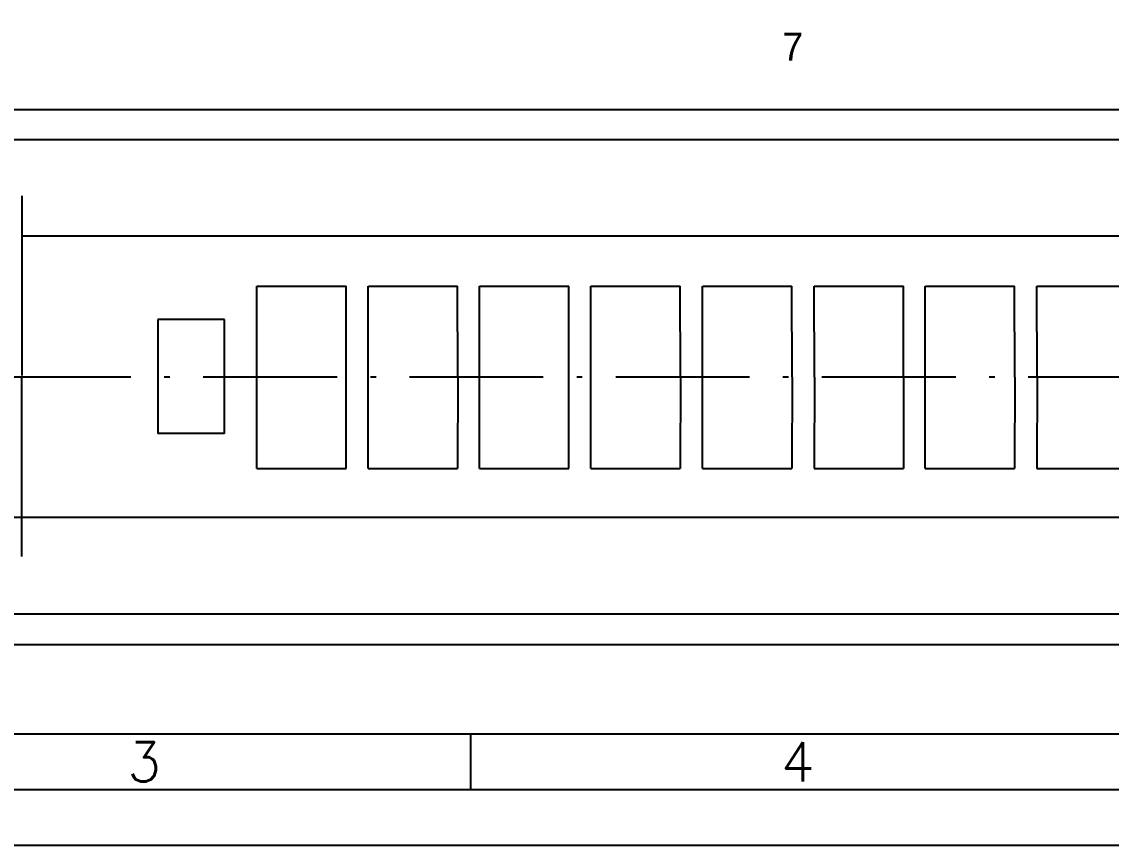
# Model space of a CAD drawing. Header units: millimetres. Extents: x 39 to 880, y 30 to 327.
# Drawn here: x 184.8 to 282.5, y 29.8 to 103.7 of the extents above; entities that cross this region are included whole.
import ezdxf
from ezdxf.enums import TextEntityAlignment as Align

# ---------------------------------------------------------------- set-up
doc = ezdxf.new("R2010")
doc.units = ezdxf.units.MM
doc.linetypes.add('ACAD_ISO10W100', pattern=[18.5, 12, -3, 0.5, -3])
doc.layers.add('SUBTIRE', color=1, linetype='Continuous')
doc.styles.add('ISO', font='SIMPLEX.SHX')

# ---------------------------------------------------------------- blocks, each defined once
blk = doc.blocks.new('4A4')
at = {"color": 70}
blk.add_line((-655.08, 5), (-655.08, 10), dxfattribs=at)
at = {"color": 240}
for points in [[(0, 0), (0, 297), (-841, 297), (-841, 0)], [(-5, 5), (-5, 292), (-836, 292), (-836, 5)]]:
    blk.add_lwpolyline(points, close=True, dxfattribs=at)
at = {"color": 70}
blk.add_lwpolyline([(-831, 287), (-831, 10), (-10, 10), (-10, 287)], close=True, dxfattribs=at)
at = {"color": 50, "style": 'ISO'}
for s, p in [('3', (-684.4, 7.478)), ('4', (-625.76, 7.478))]:
    blk.add_text(s, height=3.5, dxfattribs=at).set_placement(p, align=Align.MIDDLE)

msp = doc.modelspace()

# ---------------------------------------------------------------- linework, layer by layer
at = {"color": 1}
for p, q in [((135.674, 93.103), (296.619, 93.103)), ((296.619, 84.435), (184.755, 84.435)), ((205.84, 63.619), (205.84, 79.958)), ((213.852, 63.619), (213.852, 79.958)), ((215.84, 63.619), (215.84, 79.958)), ((223.872, 71.788), (223.852, 79.958)), ((225.807, 63.619), (225.807, 79.958)), ((233.819, 63.619), (233.819, 79.958)), ((235.807, 63.619), (235.807, 79.958)), ((243.84, 71.788), (243.819, 79.958)), ((245.84, 63.619), (245.84, 79.958)), ((253.872, 71.788), (253.852, 79.958)), ((255.872, 71.788), (255.852, 79.958)), ((263.872, 71.788), (263.852, 79.958)), ((265.807, 63.619), (265.807, 79.958)), ((273.84, 71.788), (273.819, 79.958)), ((275.84, 71.788), (275.819, 79.958)), ((196.96, 76.977), (196.96, 66.749)), ((202.955, 66.749), (202.955, 76.977)), ((223.872, 71.788), (223.852, 63.619)), ((243.84, 71.788), (243.819, 63.619)), ((253.872, 71.788), (253.852, 63.619)), ((255.872, 71.788), (255.852, 63.619)), ((263.872, 71.788), (263.852, 63.619)), ((273.84, 71.788), (273.819, 63.619)), ((275.84, 71.788), (275.819, 63.619)), ((296.619, 59.201), (140.112, 59.201))]:
    msp.add_line(p, q, dxfattribs=at)
at = {"color": 1, "linetype": 'ACAD_ISO10W100'}
msp.add_line((108.542, 71.818), (632.142, 71.818), dxfattribs=at)
at = {"layer": 'SUBTIRE'}
for p, q in [((151.542, 95.818), (296.619, 95.818)), ((205.852, 79.958), (213.852, 79.958)), ((215.852, 79.958), (223.852, 79.958)), ((225.819, 79.958), (233.819, 79.958)), ((235.819, 79.958), (243.819, 79.958)), ((245.852, 79.958), (253.852, 79.958)), ((255.852, 79.958), (263.852, 79.958)), ((265.819, 79.958), (273.819, 79.958)), ((275.819, 79.958), (283.819, 79.958)), ((202.955, 76.977), (196.96, 76.977)), ((202.955, 66.749), (196.955, 66.749)), ((205.84, 63.619), (213.852, 63.619)), ((215.84, 63.619), (223.852, 63.619)), ((225.807, 63.619), (233.819, 63.619)), ((235.807, 63.619), (243.819, 63.619)), ((245.84, 63.619), (253.852, 63.619)), ((255.84, 63.619), (263.852, 63.619)), ((265.807, 63.619), (273.819, 63.619)), ((275.807, 63.619), (283.819, 63.619)), ((296.619, 50.533), (135.278, 50.533)), ((151.542, 47.818), (295.482, 47.818))]:
    msp.add_line(p, q, dxfattribs=at)
at = {"layer": 'SUBTIRE', "extrusion": (-6.12303e-17, 1, 6.12303e-17)}
msp.add_line((184.755, 88.06), (184.755, 71.948), dxfattribs=at)
at = {"layer": 'SUBTIRE', "extrusion": (-6.12303e-17, -1, 6.12303e-17)}
msp.add_line((184.755, 55.706), (184.755, 71.818), dxfattribs=at)

# ---------------------------------------------------------------- block references
at = {"layer": 'SUBTIRE'}
msp.add_blockref('4A4', (880.127, 29.815), dxfattribs=at)

# ---------------------------------------------------------------- texts
at = {"color": 1}
msp.add_text('7', height=2.5, dxfattribs=at).set_placement((252.989, 100.196))

doc.saveas('drawing.dxf')
